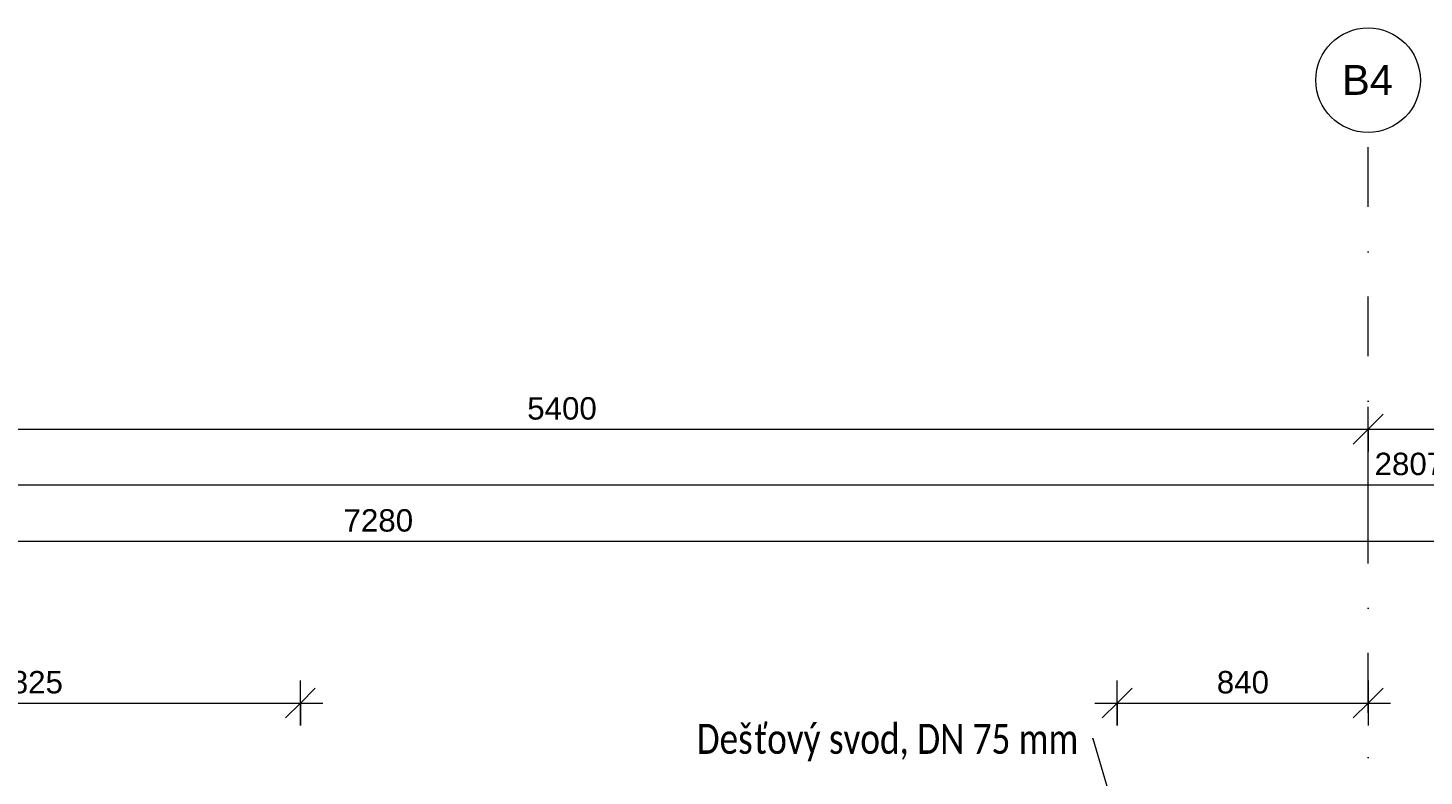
# Model space of a CAD drawing. Header units: millimetres. Extents: x -8380 to 43341, y -2985 to 58543.
# Drawn here: x 2684 to 7358, y 56037 to 58543 of the extents above; entities that cross this region are included whole.
import ezdxf

# ---------------------------------------------------------------- set-up
doc = ezdxf.new("R2010")
doc.units = ezdxf.units.MM
doc.linetypes.add('HA_DashDot_10mm-S3mm', pattern=[500, 200, -150, 0, -150])
for name, color, linetype, lineweight in [('A-____-____-DIMS', 9, 'Continuous', 5), ('A-____-____-DIMS-50', 9, 'Continuous', 5), ('G-____-____-TEXT', 9, 'Continuous', 5), ('S-GRID-____-IDEN', 9, 'Continuous', 9), ('S-GRID-____-OTLN', 9, 'Continuous', 5)]:
    doc.layers.add(name, color=color, linetype=linetype, lineweight=lineweight)
doc.styles.add('Arial', font='arial.ttf', dxfattribs={"height": 100})
doc.styles.add('Arial_1', font='arial.ttf', dxfattribs={"height": 75})
doc.styles.add('Calibri_1', font='calibri.ttf', dxfattribs={"width": 0.8, "height": 100})
doc.dimstyles.new('Inner_Dimensions', dxfattribs={"dimscale": 304.8, "dimtxt": 76.519455, "dimasz": 0.328084, "dimexe": 0.246063, "dimexo": 0.0625, "dimgap": 0.032808, "dimtad": 1, "dimdec": 0, "dimzin": 0, "dimdsep": 46, "dimtxsty": 'Arial_1', "dimblk1": 'OBLIQUE', "dimblk2": 'OBLIQUE', "dimsah": 1, "dimcen": 0.09, "dimdle": 0.246063, "dimazin": 0, "dimtfac": 1, "dimtdec": 4, "dimtix": 1, "dimtmove": 2, "dimatfit": 3, "dimfxl": 0.246063, "dimfxlon": 1, "dimtvp": 1, "dimtolj": 1, "dimtzin": 0, "dimlwd": 9, "dimlwe": 9, "dimarcsym": 2})
doc.dimstyles.new('Inner_Dimensions_1', dxfattribs={"dimscale": 304.8, "dimtxt": 76.519455, "dimasz": 0.328084, "dimexe": 0.246063, "dimexo": 0.0625, "dimgap": 0.032808, "dimtad": 1, "dimdec": 0, "dimzin": 0, "dimdsep": 46, "dimtxsty": 'Arial_1', "dimblk1": 'OBLIQUE', "dimblk2": 'OBLIQUE', "dimsah": 1, "dimcen": 0.09, "dimdle": 0.246063, "dimazin": 0, "dimtfac": 1, "dimtdec": 4, "dimtix": 1, "dimtmove": 0, "dimatfit": 3, "dimfxl": 0.246063, "dimfxlon": 1, "dimtvp": 1, "dimtolj": 1, "dimtzin": 0, "dimlwd": 9, "dimlwe": 9, "dimarcsym": 2})

# ---------------------------------------------------------------- blocks, each defined once
blk = doc.blocks.new('Grid - Radius 3_5mm-353793-DPS_3NP - B')
at = {"layer": 'S-GRID-____-IDEN'}
blk.add_circle((0, 0), 3.5, dxfattribs=at)
blk = doc.blocks.new('DIMBLOCK176-DPS_3NP - B')
at = {"layer": 'A-____-____-DIMS-50', "lineweight": 9}
for p, q in [((-6864.3, 56937.7), (-6864.3, 57087.7)), ((21205.7, 56937.7), (21205.7, 57087.7)), ((-6864.3, 57012.7), (-6814.3, 57062.7)), ((21205.7, 57012.7), (21255.7, 57062.7)), ((-6939.3, 57012.7), (21280.7, 57012.7)), ((-6864.3, 57012.7), (-6914.3, 56962.7)), ((-6864.3, 57012.7), (-6864.3, 56937.7)), ((21205.7, 57012.7), (21155.7, 56962.7)), ((21205.7, 57012.7), (21205.7, 56937.7))]:
    blk.add_line(p, q, dxfattribs=at)
at = {"layer": 'A-____-____-DIMS-50', "color": 0, "lineweight": 9, "insert": (7192.5, 57120.1), "char_height": 75, "width": 346.103, "attachment_point": 1, "line_spacing_factor": 0.941778, "style": 'Arial_1'}
blk.add_mtext('28070', dxfattribs=at)
blk = doc.blocks.new('_Oblique')
at = {"color": 0, "linetype": 'ByBlock', "lineweight": -2}
blk.add_line((-0.5, -0.5), (0.5, 0.5), dxfattribs=at)
blk = doc.blocks.new('DIMBLOCK196-DPS_3NP - B')
at = {"layer": 'A-____-____-DIMS-50', "lineweight": 9}
for p, q in [((1770.7, 57123.7), (1770.7, 57273.7)), ((7170.7, 57123.7), (7170.7, 57273.7)), ((1770.7, 57198.7), (1820.7, 57248.7)), ((7170.7, 57198.7), (7220.7, 57248.7)), ((1770.7, 57198.7), (1720.7, 57148.7)), ((1770.7, 57198.7), (7170.7, 57198.7)), ((1770.7, 57198.7), (1770.7, 57123.7)), ((7170.7, 57198.7), (7120.7, 57148.7)), ((7170.7, 57198.7), (7170.7, 57123.7))]:
    blk.add_line(p, q, dxfattribs=at)
at = {"layer": 'A-____-____-DIMS-50', "color": 0, "lineweight": 9, "insert": (4355.3, 57306.1), "char_height": 75, "width": 276.883, "attachment_point": 1, "line_spacing_factor": 0.941778, "style": 'Arial_1'}
blk.add_mtext('5400', dxfattribs=at)
blk = doc.blocks.new('DIMBLOCK197-DPS_3NP - B')
at = {"layer": 'A-____-____-DIMS-50', "lineweight": 9}
for p, q in [((7170.7, 57123.7), (7170.7, 57273.7)), ((12570.7, 57123.7), (12570.7, 57273.7)), ((7170.7, 57198.7), (7220.7, 57248.7)), ((12570.7, 57198.7), (12620.7, 57248.7)), ((7170.7, 57198.7), (7120.7, 57148.7)), ((7170.7, 57198.7), (12570.7, 57198.7)), ((7170.7, 57198.7), (7170.7, 57123.7)), ((12570.7, 57198.7), (12520.7, 57148.7)), ((12570.7, 57198.7), (12570.7, 57123.7))]:
    blk.add_line(p, q, dxfattribs=at)
at = {"layer": 'A-____-____-DIMS-50', "color": 0, "lineweight": 9, "insert": (9755.3, 57306.1), "char_height": 75, "width": 276.883, "attachment_point": 1, "line_spacing_factor": 0.941778, "style": 'Arial_1'}
blk.add_mtext('5400', dxfattribs=at)
blk = doc.blocks.new('DIMBLOCK202-DPS_3NP - B')
at = {"layer": 'A-____-____-DIMS-50', "lineweight": 9}
for p, q in [((215.6, 56748.7), (215.6, 56898.7)), ((7495.7, 56748.7), (7495.7, 56898.7)), ((215.6, 56823.7), (265.6, 56873.7)), ((7495.7, 56823.7), (7545.7, 56873.7)), ((215.6, 56823.7), (165.6, 56773.7)), ((215.6, 56823.7), (7495.7, 56823.7)), ((215.6, 56823.7), (215.6, 56748.7)), ((7495.7, 56823.7), (7445.7, 56773.7)), ((7495.7, 56823.7), (7495.7, 56748.7))]:
    blk.add_line(p, q, dxfattribs=at)
at = {"layer": 'A-____-____-DIMS-50', "color": 0, "lineweight": 9, "insert": (3740.3, 56931), "char_height": 75, "width": 276.883, "attachment_point": 1, "line_spacing_factor": 0.941778, "style": 'Arial_1'}
blk.add_mtext('7280', dxfattribs=at)
blk = doc.blocks.new('DIMBLOCK227-DPS_3NP - B')
at = {"layer": 'A-____-____-DIMS-50', "lineweight": 9}
for p, q in [((1770.7, 56356.7), (1770.7, 56206.7)), ((1770.7, 56281.7), (1770.7, 56356.7)), ((1770.7, 56281.7), (1820.7, 56331.7)), ((3595.7, 56206.7), (3595.7, 56356.7)), ((3595.7, 56281.7), (3645.7, 56331.7)), ((1695.7, 56281.7), (3670.7, 56281.7)), ((1770.7, 56281.7), (1720.7, 56231.7)), ((3595.7, 56281.7), (3545.7, 56231.7)), ((3595.7, 56281.7), (3595.7, 56206.7))]:
    blk.add_line(p, q, dxfattribs=at)
at = {"layer": 'A-____-____-DIMS-50', "color": 0, "lineweight": 9, "insert": (2567.8, 56389.1), "char_height": 75, "width": 276.883, "attachment_point": 1, "line_spacing_factor": 0.941778, "style": 'Arial_1'}
blk.add_mtext('1825', dxfattribs=at)
blk = doc.blocks.new('DIMBLOCK228-DPS_3NP - B')
at = {"layer": 'A-____-____-DIMS-50', "lineweight": 9}
for p, q in [((6330.7, 56206.7), (6330.7, 56356.7)), ((6330.7, 56281.7), (6380.7, 56331.7)), ((7170.7, 56356.7), (7170.7, 56206.7)), ((7170.7, 56281.7), (7170.7, 56356.7)), ((7170.7, 56281.7), (7220.7, 56331.7)), ((6255.7, 56281.7), (7245.7, 56281.7)), ((6330.7, 56281.7), (6280.7, 56231.7)), ((6330.7, 56281.7), (6330.7, 56206.7)), ((7170.7, 56281.7), (7120.7, 56231.7))]:
    blk.add_line(p, q, dxfattribs=at)
at = {"layer": 'A-____-____-DIMS-50', "color": 0, "lineweight": 9, "insert": (6664.2, 56389.1), "char_height": 75, "width": 207.662, "attachment_point": 1, "line_spacing_factor": 0.941778, "style": 'Arial_1'}
blk.add_mtext('840', dxfattribs=at)

msp = doc.modelspace()

# ---------------------------------------------------------------- linework, layer by layer
at = {"layer": 'G-____-____-TEXT', "color": 250, "lineweight": 9}
for p, q in [((6249.7, 56161.6), (6246.8, 56161.6)), ((6330.3, 55890.6), (6249.7, 56161.6))]:
    msp.add_line(p, q, dxfattribs=at)
at = {"layer": 'S-GRID-____-OTLN', "linetype": 'HA_DashDot_10mm-S3mm', "lineweight": 9}
for p, q in [((7170.7, 56942.9), (7170.7, 58192.9)), ((7170.7, 37745.7), (7170.7, 56942.9))]:
    msp.add_line(p, q, dxfattribs=at)

# ---------------------------------------------------------------- block references
at = {"layer": 'S-GRID-____-IDEN', "xscale": 49.99999999999998, "yscale": 49.99999999999998, "zscale": 49.99999999999998}
msp.add_blockref('Grid - Radius 3_5mm-353793-DPS_3NP - B', (7170.7, 58367.9), dxfattribs=at)

# ---------------------------------------------------------------- texts
at = {"layer": 'G-____-____-TEXT', "color": 7, "lineweight": 9, "char_height": 100, "attachment_point": 1, "style": 'Calibri_1'}
for s, insert, width in [('Deš', (4922.7, 56211.6), 234.093), ('ťový svod, DN 75 mm', (5115.8, 56211.6), 1340.421)]:
    msp.add_mtext(s, dxfattribs=dict(at, insert=insert, width=width))
at = {"layer": 'S-GRID-____-IDEN', "lineweight": 5, "insert": (7083.3, 58418.6), "char_height": 100, "width": 212.447, "attachment_point": 1, "style": 'Arial'}
msp.add_mtext('B4', dxfattribs=at)

# ---------------------------------------------------------------- dimensions: what is measured, and where the dimension line sits
at = {"layer": 'A-____-____-DIMS', "lineweight": 9}
for base, p1, p2, override, picture, middle in [((7170.7, 57198.7), (1770.7, 57123.7), (7170.7, 57123.7), {"dimpost": '<>', "dimfxl": 5400}, 'DIMBLOCK196-DPS_3NP - B', (4470.7, 57247)), ((12570.7, 57198.7), (7170.7, 57123.7), (12570.7, 57123.7), {"dimpost": '<>', "dimfxl": 5400}, 'DIMBLOCK197-DPS_3NP - B', (9870.7, 57247)), ((7495.7, 56823.7), (215.6, 56748.7), (7495.7, 56748.7), {"dimpost": '<>', "dimfxl": 7280.040013}, 'DIMBLOCK202-DPS_3NP - B', (3855.7, 56872)), ((3595.7, 56281.7), (1770.7, 56356.7), (3595.7, 56206.7), {"dimpost": '<>', "dimfxl": 1831.154008}, 'DIMBLOCK227-DPS_3NP - B', (2683.2, 56330)), ((7170.7, 56281.7), (6330.7, 56206.7), (7170.7, 56356.7), {"dimpost": '<>', "dimfxl": 853.287759}, 'DIMBLOCK228-DPS_3NP - B', (6750.7, 56330))]:
    dim = msp.add_linear_dim(base=base, p1=p1, p2=p2, dimstyle='Inner_Dimensions_1', override=override, dxfattribs=at)
    dim.commit()
    dim.dimension.update_dxf_attribs({"geometry": picture, "text_midpoint": middle})
dim = msp.add_linear_dim(base=(21205.7, 57012.7), p1=(-6864.3, 56937.7), p2=(21205.7, 56937.7), dimstyle='Inner_Dimensions', override={"dimpost": '<>', "dimfxl": 28070}, dxfattribs=at)
dim.commit()
dim.dimension.update_dxf_attribs({"geometry": 'DIMBLOCK176-DPS_3NP - B', "text_midpoint": (7365.6, 57070.1), "dimtype": 160})

doc.saveas('drawing.dxf')
